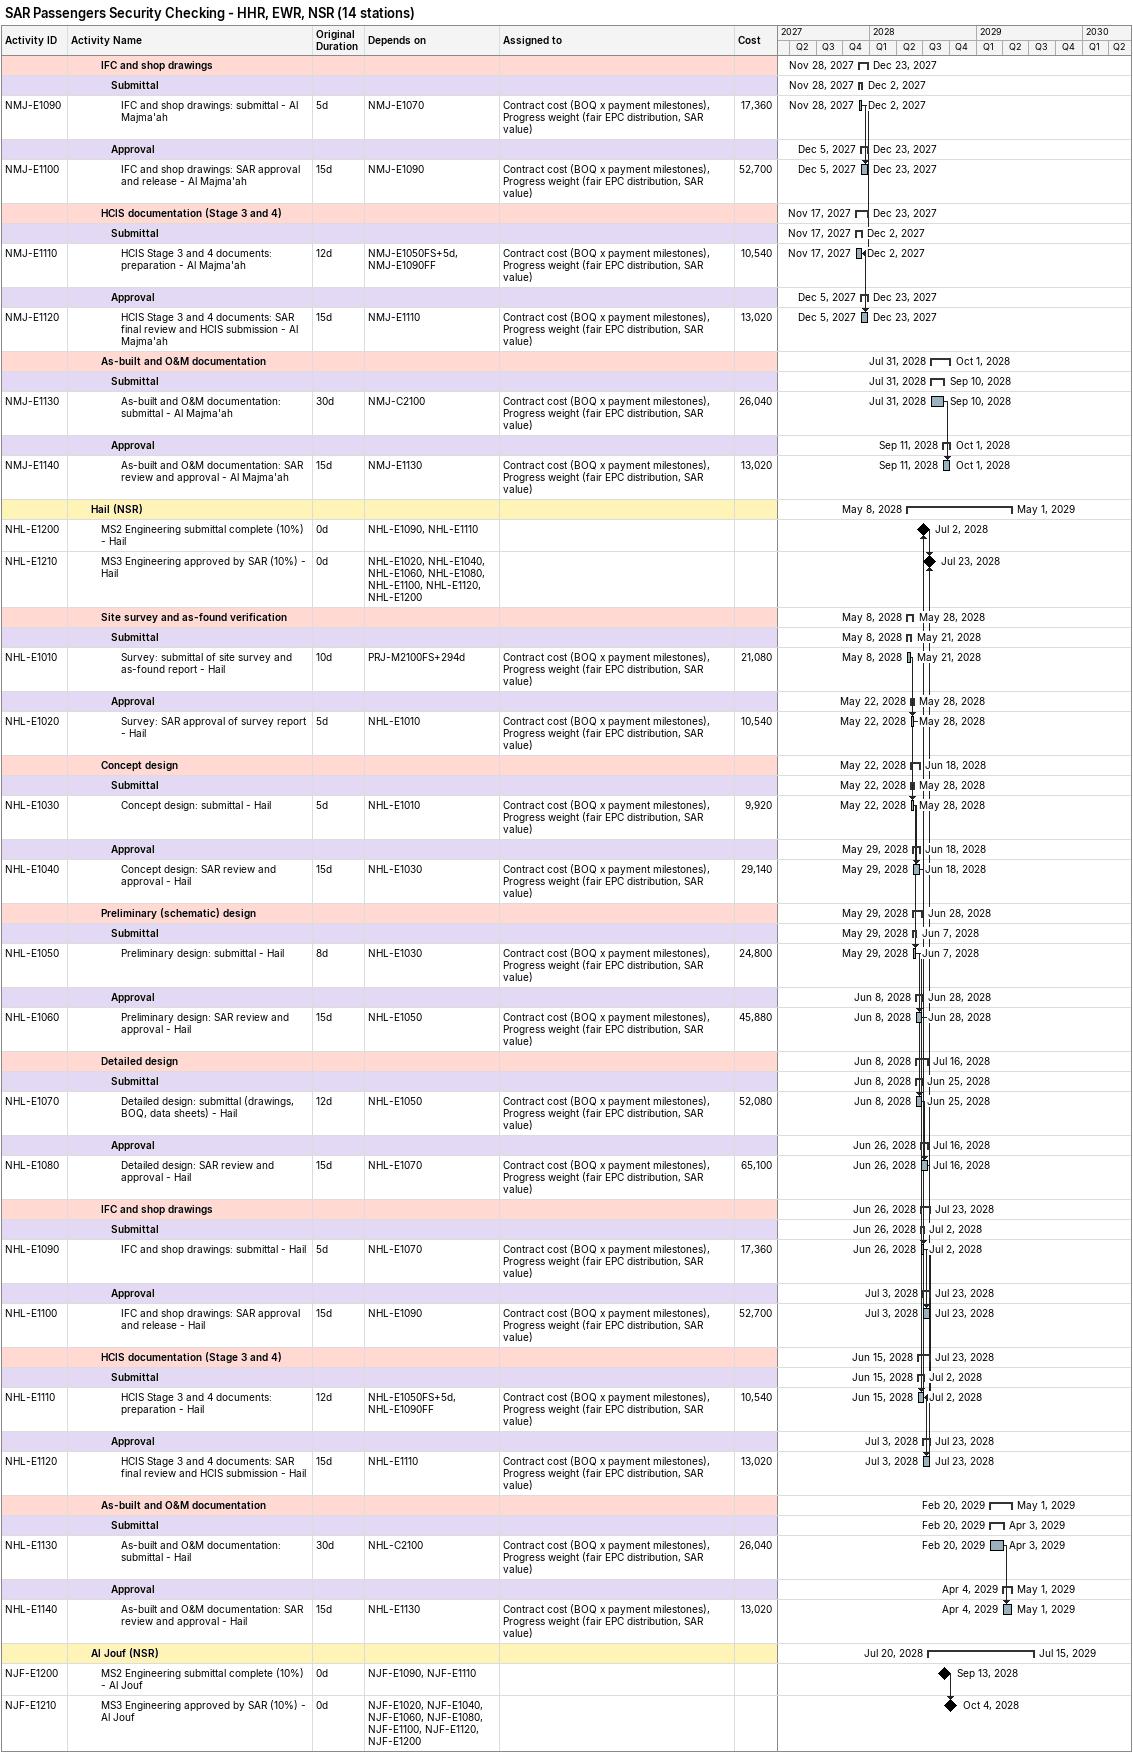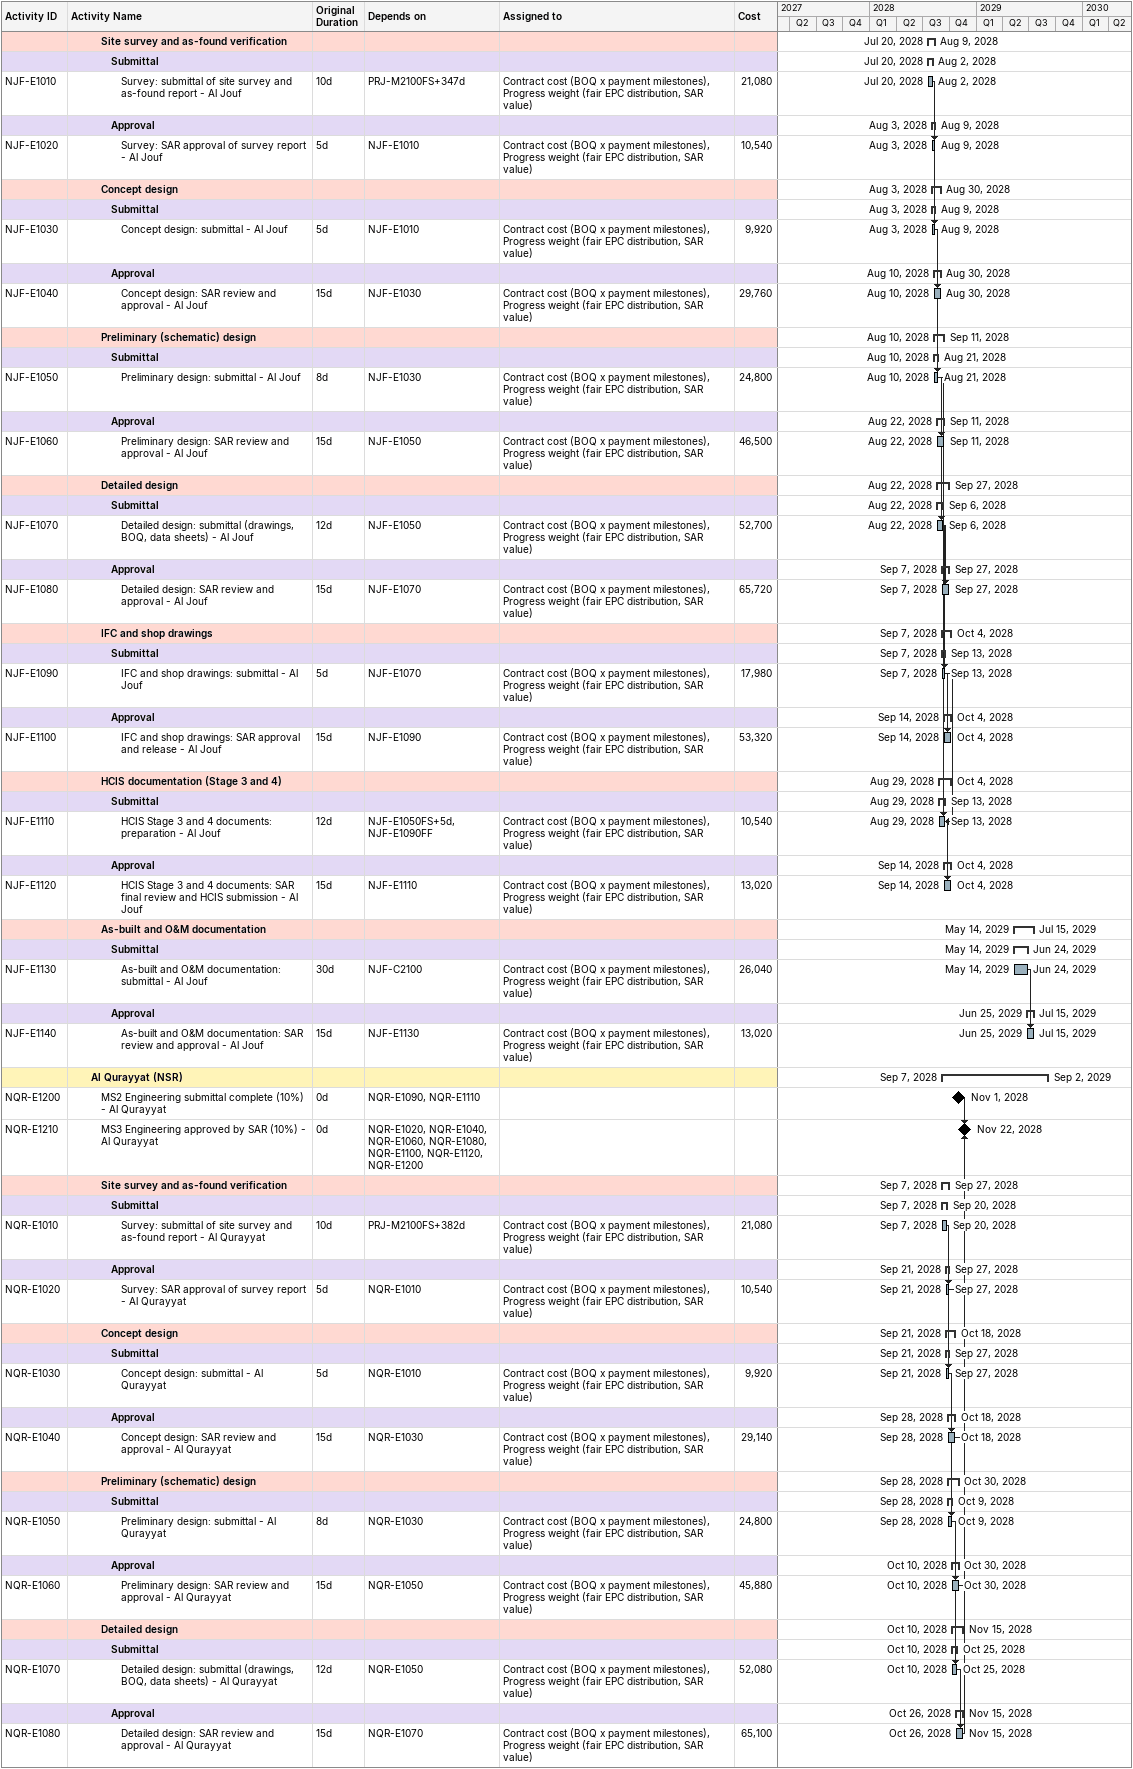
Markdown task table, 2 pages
SAR Passengers Security Checking - HHR, EWR, NSR (14 stations)

| ID | Level | Task | Original duration | Start | Finish | Predecessors | Resources | Cost |
|---|---|---|---|---|---|---|---|---|
|  | 4 | **IFC and shop drawings** |  | 2027-11-28 | 2027-12-23 |  |  |  |
|  | 5 | **Submittal** |  | 2027-11-28 | 2027-12-02 |  |  |  |
| NMJ-E1090 | 6 | IFC and shop drawings: submittal - Al Majma'ah | 5d | 2027-11-28 | 2027-12-02 | NMJ-E1070 | Contract cost (BOQ x payment milestones), Progress weight (fair EPC distribution, SAR value) | 17360 |
|  | 5 | **Approval** |  | 2027-12-05 | 2027-12-23 |  |  |  |
| NMJ-E1100 | 6 | IFC and shop drawings: SAR approval and release - Al Majma'ah | 15d | 2027-12-05 | 2027-12-23 | NMJ-E1090 | Contract cost (BOQ x payment milestones), Progress weight (fair EPC distribution, SAR value) | 52700 |
|  | 4 | **HCIS documentation (Stage 3 and 4)** |  | 2027-11-17 | 2027-12-23 |  |  |  |
|  | 5 | **Submittal** |  | 2027-11-17 | 2027-12-02 |  |  |  |
| NMJ-E1110 | 6 | HCIS Stage 3 and 4 documents: preparation - Al Majma'ah | 12d | 2027-11-17 | 2027-12-02 | NMJ-E1050FS+5d, NMJ-E1090FF | Contract cost (BOQ x payment milestones), Progress weight (fair EPC distribution, SAR value) | 10540 |
|  | 5 | **Approval** |  | 2027-12-05 | 2027-12-23 |  |  |  |
| NMJ-E1120 | 6 | HCIS Stage 3 and 4 documents: SAR final review and HCIS submission - Al Majma'ah | 15d | 2027-12-05 | 2027-12-23 | NMJ-E1110 | Contract cost (BOQ x payment milestones), Progress weight (fair EPC distribution, SAR value) | 13020 |
|  | 4 | **As-built and O&M documentation** |  | 2028-07-31 | 2028-10-01 |  |  |  |
|  | 5 | **Submittal** |  | 2028-07-31 | 2028-09-10 |  |  |  |
| NMJ-E1130 | 6 | As-built and O&M documentation: submittal - Al Majma'ah | 30d | 2028-07-31 | 2028-09-10 | NMJ-C2100 | Contract cost (BOQ x payment milestones), Progress weight (fair EPC distribution, SAR value) | 26040 |
|  | 5 | **Approval** |  | 2028-09-11 | 2028-10-01 |  |  |  |
| NMJ-E1140 | 6 | As-built and O&M documentation: SAR review and approval - Al Majma'ah | 15d | 2028-09-11 | 2028-10-01 | NMJ-E1130 | Contract cost (BOQ x payment milestones), Progress weight (fair EPC distribution, SAR value) | 13020 |
|  | 3 | **Hail (NSR)** |  | 2028-05-08 | 2029-05-01 |  |  |  |
| NHL-E1200 | 4 | MS2 Engineering submittal complete (10%) - Hail | 0d | 2028-07-02 | 2028-07-02 | NHL-E1090, NHL-E1110 |  |  |
| NHL-E1210 | 4 | MS3 Engineering approved by SAR (10%) - Hail | 0d | 2028-07-23 | 2028-07-23 | NHL-E1020, NHL-E1040, NHL-E1060, NHL-E1080, NHL-E1100, NHL-E1120, NHL-E1200 |  |  |
|  | 4 | **Site survey and as-found verification** |  | 2028-05-08 | 2028-05-28 |  |  |  |
|  | 5 | **Submittal** |  | 2028-05-08 | 2028-05-21 |  |  |  |
| NHL-E1010 | 6 | Survey: submittal of site survey and as-found report - Hail | 10d | 2028-05-08 | 2028-05-21 | PRJ-M2100FS+294d | Contract cost (BOQ x payment milestones), Progress weight (fair EPC distribution, SAR value) | 21080 |
|  | 5 | **Approval** |  | 2028-05-22 | 2028-05-28 |  |  |  |
| NHL-E1020 | 6 | Survey: SAR approval of survey report - Hail | 5d | 2028-05-22 | 2028-05-28 | NHL-E1010 | Contract cost (BOQ x payment milestones), Progress weight (fair EPC distribution, SAR value) | 10540 |
|  | 4 | **Concept design** |  | 2028-05-22 | 2028-06-18 |  |  |  |
|  | 5 | **Submittal** |  | 2028-05-22 | 2028-05-28 |  |  |  |
| NHL-E1030 | 6 | Concept design: submittal - Hail | 5d | 2028-05-22 | 2028-05-28 | NHL-E1010 | Contract cost (BOQ x payment milestones), Progress weight (fair EPC distribution, SAR value) | 9920 |
|  | 5 | **Approval** |  | 2028-05-29 | 2028-06-18 |  |  |  |
| NHL-E1040 | 6 | Concept design: SAR review and approval - Hail | 15d | 2028-05-29 | 2028-06-18 | NHL-E1030 | Contract cost (BOQ x payment milestones), Progress weight (fair EPC distribution, SAR value) | 29140 |
|  | 4 | **Preliminary (schematic) design** |  | 2028-05-29 | 2028-06-28 |  |  |  |
|  | 5 | **Submittal** |  | 2028-05-29 | 2028-06-07 |  |  |  |
| NHL-E1050 | 6 | Preliminary design: submittal - Hail | 8d | 2028-05-29 | 2028-06-07 | NHL-E1030 | Contract cost (BOQ x payment milestones), Progress weight (fair EPC distribution, SAR value) | 24800 |
|  | 5 | **Approval** |  | 2028-06-08 | 2028-06-28 |  |  |  |
| NHL-E1060 | 6 | Preliminary design: SAR review and approval - Hail | 15d | 2028-06-08 | 2028-06-28 | NHL-E1050 | Contract cost (BOQ x payment milestones), Progress weight (fair EPC distribution, SAR value) | 45880 |
|  | 4 | **Detailed design** |  | 2028-06-08 | 2028-07-16 |  |  |  |
|  | 5 | **Submittal** |  | 2028-06-08 | 2028-06-25 |  |  |  |
| NHL-E1070 | 6 | Detailed design: submittal (drawings, BOQ, data sheets) - Hail | 12d | 2028-06-08 | 2028-06-25 | NHL-E1050 | Contract cost (BOQ x payment milestones), Progress weight (fair EPC distribution, SAR value) | 52080 |
|  | 5 | **Approval** |  | 2028-06-26 | 2028-07-16 |  |  |  |
| NHL-E1080 | 6 | Detailed design: SAR review and approval - Hail | 15d | 2028-06-26 | 2028-07-16 | NHL-E1070 | Contract cost (BOQ x payment milestones), Progress weight (fair EPC distribution, SAR value) | 65100 |
|  | 4 | **IFC and shop drawings** |  | 2028-06-26 | 2028-07-23 |  |  |  |
|  | 5 | **Submittal** |  | 2028-06-26 | 2028-07-02 |  |  |  |
| NHL-E1090 | 6 | IFC and shop drawings: submittal - Hail | 5d | 2028-06-26 | 2028-07-02 | NHL-E1070 | Contract cost (BOQ x payment milestones), Progress weight (fair EPC distribution, SAR value) | 17360 |
|  | 5 | **Approval** |  | 2028-07-03 | 2028-07-23 |  |  |  |
| NHL-E1100 | 6 | IFC and shop drawings: SAR approval and release - Hail | 15d | 2028-07-03 | 2028-07-23 | NHL-E1090 | Contract cost (BOQ x payment milestones), Progress weight (fair EPC distribution, SAR value) | 52700 |
|  | 4 | **HCIS documentation (Stage 3 and 4)** |  | 2028-06-15 | 2028-07-23 |  |  |  |
|  | 5 | **Submittal** |  | 2028-06-15 | 2028-07-02 |  |  |  |
| NHL-E1110 | 6 | HCIS Stage 3 and 4 documents: preparation - Hail | 12d | 2028-06-15 | 2028-07-02 | NHL-E1050FS+5d, NHL-E1090FF | Contract cost (BOQ x payment milestones), Progress weight (fair EPC distribution, SAR value) | 10540 |
|  | 5 | **Approval** |  | 2028-07-03 | 2028-07-23 |  |  |  |
| NHL-E1120 | 6 | HCIS Stage 3 and 4 documents: SAR final review and HCIS submission - Hail | 15d | 2028-07-03 | 2028-07-23 | NHL-E1110 | Contract cost (BOQ x payment milestones), Progress weight (fair EPC distribution, SAR value) | 13020 |
|  | 4 | **As-built and O&M documentation** |  | 2029-02-20 | 2029-05-01 |  |  |  |
|  | 5 | **Submittal** |  | 2029-02-20 | 2029-04-03 |  |  |  |
| NHL-E1130 | 6 | As-built and O&M documentation: submittal - Hail | 30d | 2029-02-20 | 2029-04-03 | NHL-C2100 | Contract cost (BOQ x payment milestones), Progress weight (fair EPC distribution, SAR value) | 26040 |
|  | 5 | **Approval** |  | 2029-04-04 | 2029-05-01 |  |  |  |
| NHL-E1140 | 6 | As-built and O&M documentation: SAR review and approval - Hail | 15d | 2029-04-04 | 2029-05-01 | NHL-E1130 | Contract cost (BOQ x payment milestones), Progress weight (fair EPC distribution, SAR value) | 13020 |
|  | 3 | **Al Jouf (NSR)** |  | 2028-07-20 | 2029-07-15 |  |  |  |
| NJF-E1200 | 4 | MS2 Engineering submittal complete (10%) - Al Jouf | 0d | 2028-09-13 | 2028-09-13 | NJF-E1090, NJF-E1110 |  |  |
| NJF-E1210 | 4 | MS3 Engineering approved by SAR (10%) - Al Jouf | 0d | 2028-10-04 | 2028-10-04 | NJF-E1020, NJF-E1040, NJF-E1060, NJF-E1080, NJF-E1100, NJF-E1120, NJF-E1200 |  |  |
|  | 4 | **Site survey and as-found verification** |  | 2028-07-20 | 2028-08-09 |  |  |  |
|  | 5 | **Submittal** |  | 2028-07-20 | 2028-08-02 |  |  |  |
| NJF-E1010 | 6 | Survey: submittal of site survey and as-found report - Al Jouf | 10d | 2028-07-20 | 2028-08-02 | PRJ-M2100FS+347d | Contract cost (BOQ x payment milestones), Progress weight (fair EPC distribution, SAR value) | 21080 |
|  | 5 | **Approval** |  | 2028-08-03 | 2028-08-09 |  |  |  |
| NJF-E1020 | 6 | Survey: SAR approval of survey report - Al Jouf | 5d | 2028-08-03 | 2028-08-09 | NJF-E1010 | Contract cost (BOQ x payment milestones), Progress weight (fair EPC distribution, SAR value) | 10540 |
|  | 4 | **Concept design** |  | 2028-08-03 | 2028-08-30 |  |  |  |
|  | 5 | **Submittal** |  | 2028-08-03 | 2028-08-09 |  |  |  |
| NJF-E1030 | 6 | Concept design: submittal - Al Jouf | 5d | 2028-08-03 | 2028-08-09 | NJF-E1010 | Contract cost (BOQ x payment milestones), Progress weight (fair EPC distribution, SAR value) | 9920 |
|  | 5 | **Approval** |  | 2028-08-10 | 2028-08-30 |  |  |  |
| NJF-E1040 | 6 | Concept design: SAR review and approval - Al Jouf | 15d | 2028-08-10 | 2028-08-30 | NJF-E1030 | Contract cost (BOQ x payment milestones), Progress weight (fair EPC distribution, SAR value) | 29760 |
|  | 4 | **Preliminary (schematic) design** |  | 2028-08-10 | 2028-09-11 |  |  |  |
|  | 5 | **Submittal** |  | 2028-08-10 | 2028-08-21 |  |  |  |
| NJF-E1050 | 6 | Preliminary design: submittal - Al Jouf | 8d | 2028-08-10 | 2028-08-21 | NJF-E1030 | Contract cost (BOQ x payment milestones), Progress weight (fair EPC distribution, SAR value) | 24800 |
|  | 5 | **Approval** |  | 2028-08-22 | 2028-09-11 |  |  |  |
| NJF-E1060 | 6 | Preliminary design: SAR review and approval - Al Jouf | 15d | 2028-08-22 | 2028-09-11 | NJF-E1050 | Contract cost (BOQ x payment milestones), Progress weight (fair EPC distribution, SAR value) | 46500 |
|  | 4 | **Detailed design** |  | 2028-08-22 | 2028-09-27 |  |  |  |
|  | 5 | **Submittal** |  | 2028-08-22 | 2028-09-06 |  |  |  |
| NJF-E1070 | 6 | Detailed design: submittal (drawings, BOQ, data sheets) - Al Jouf | 12d | 2028-08-22 | 2028-09-06 | NJF-E1050 | Contract cost (BOQ x payment milestones), Progress weight (fair EPC distribution, SAR value) | 52700 |
|  | 5 | **Approval** |  | 2028-09-07 | 2028-09-27 |  |  |  |
| NJF-E1080 | 6 | Detailed design: SAR review and approval - Al Jouf | 15d | 2028-09-07 | 2028-09-27 | NJF-E1070 | Contract cost (BOQ x payment milestones), Progress weight (fair EPC distribution, SAR value) | 65720 |
|  | 4 | **IFC and shop drawings** |  | 2028-09-07 | 2028-10-04 |  |  |  |
|  | 5 | **Submittal** |  | 2028-09-07 | 2028-09-13 |  |  |  |
| NJF-E1090 | 6 | IFC and shop drawings: submittal - Al Jouf | 5d | 2028-09-07 | 2028-09-13 | NJF-E1070 | Contract cost (BOQ x payment milestones), Progress weight (fair EPC distribution, SAR value) | 17980 |
|  | 5 | **Approval** |  | 2028-09-14 | 2028-10-04 |  |  |  |
| NJF-E1100 | 6 | IFC and shop drawings: SAR approval and release - Al Jouf | 15d | 2028-09-14 | 2028-10-04 | NJF-E1090 | Contract cost (BOQ x payment milestones), Progress weight (fair EPC distribution, SAR value) | 53320 |
|  | 4 | **HCIS documentation (Stage 3 and 4)** |  | 2028-08-29 | 2028-10-04 |  |  |  |
|  | 5 | **Submittal** |  | 2028-08-29 | 2028-09-13 |  |  |  |
| NJF-E1110 | 6 | HCIS Stage 3 and 4 documents: preparation - Al Jouf | 12d | 2028-08-29 | 2028-09-13 | NJF-E1050FS+5d, NJF-E1090FF | Contract cost (BOQ x payment milestones), Progress weight (fair EPC distribution, SAR value) | 10540 |
|  | 5 | **Approval** |  | 2028-09-14 | 2028-10-04 |  |  |  |
| NJF-E1120 | 6 | HCIS Stage 3 and 4 documents: SAR final review and HCIS submission - Al Jouf | 15d | 2028-09-14 | 2028-10-04 | NJF-E1110 | Contract cost (BOQ x payment milestones), Progress weight (fair EPC distribution, SAR value) | 13020 |
|  | 4 | **As-built and O&M documentation** |  | 2029-05-14 | 2029-07-15 |  |  |  |
|  | 5 | **Submittal** |  | 2029-05-14 | 2029-06-24 |  |  |  |
| NJF-E1130 | 6 | As-built and O&M documentation: submittal - Al Jouf | 30d | 2029-05-14 | 2029-06-24 | NJF-C2100 | Contract cost (BOQ x payment milestones), Progress weight (fair EPC distribution, SAR value) | 26040 |
|  | 5 | **Approval** |  | 2029-06-25 | 2029-07-15 |  |  |  |
| NJF-E1140 | 6 | As-built and O&M documentation: SAR review and approval - Al Jouf | 15d | 2029-06-25 | 2029-07-15 | NJF-E1130 | Contract cost (BOQ x payment milestones), Progress weight (fair EPC distribution, SAR value) | 13020 |
|  | 3 | **Al Qurayyat (NSR)** |  | 2028-09-07 | 2029-09-02 |  |  |  |
| NQR-E1200 | 4 | MS2 Engineering submittal complete (10%) - Al Qurayyat | 0d | 2028-11-01 | 2028-11-01 | NQR-E1090, NQR-E1110 |  |  |
| NQR-E1210 | 4 | MS3 Engineering approved by SAR (10%) - Al Qurayyat | 0d | 2028-11-22 | 2028-11-22 | NQR-E1020, NQR-E1040, NQR-E1060, NQR-E1080, NQR-E1100, NQR-E1120, NQR-E1200 |  |  |
|  | 4 | **Site survey and as-found verification** |  | 2028-09-07 | 2028-09-27 |  |  |  |
|  | 5 | **Submittal** |  | 2028-09-07 | 2028-09-20 |  |  |  |
| NQR-E1010 | 6 | Survey: submittal of site survey and as-found report - Al Qurayyat | 10d | 2028-09-07 | 2028-09-20 | PRJ-M2100FS+382d | Contract cost (BOQ x payment milestones), Progress weight (fair EPC distribution, SAR value) | 21080 |
|  | 5 | **Approval** |  | 2028-09-21 | 2028-09-27 |  |  |  |
| NQR-E1020 | 6 | Survey: SAR approval of survey report - Al Qurayyat | 5d | 2028-09-21 | 2028-09-27 | NQR-E1010 | Contract cost (BOQ x payment milestones), Progress weight (fair EPC distribution, SAR value) | 10540 |
|  | 4 | **Concept design** |  | 2028-09-21 | 2028-10-18 |  |  |  |
|  | 5 | **Submittal** |  | 2028-09-21 | 2028-09-27 |  |  |  |
| NQR-E1030 | 6 | Concept design: submittal - Al Qurayyat | 5d | 2028-09-21 | 2028-09-27 | NQR-E1010 | Contract cost (BOQ x payment milestones), Progress weight (fair EPC distribution, SAR value) | 9920 |
|  | 5 | **Approval** |  | 2028-09-28 | 2028-10-18 |  |  |  |
| NQR-E1040 | 6 | Concept design: SAR review and approval - Al Qurayyat | 15d | 2028-09-28 | 2028-10-18 | NQR-E1030 | Contract cost (BOQ x payment milestones), Progress weight (fair EPC distribution, SAR value) | 29140 |
|  | 4 | **Preliminary (schematic) design** |  | 2028-09-28 | 2028-10-30 |  |  |  |
|  | 5 | **Submittal** |  | 2028-09-28 | 2028-10-09 |  |  |  |
| NQR-E1050 | 6 | Preliminary design: submittal - Al Qurayyat | 8d | 2028-09-28 | 2028-10-09 | NQR-E1030 | Contract cost (BOQ x payment milestones), Progress weight (fair EPC distribution, SAR value) | 24800 |
|  | 5 | **Approval** |  | 2028-10-10 | 2028-10-30 |  |  |  |
| NQR-E1060 | 6 | Preliminary design: SAR review and approval - Al Qurayyat | 15d | 2028-10-10 | 2028-10-30 | NQR-E1050 | Contract cost (BOQ x payment milestones), Progress weight (fair EPC distribution, SAR value) | 45880 |
|  | 4 | **Detailed design** |  | 2028-10-10 | 2028-11-15 |  |  |  |
|  | 5 | **Submittal** |  | 2028-10-10 | 2028-10-25 |  |  |  |
| NQR-E1070 | 6 | Detailed design: submittal (drawings, BOQ, data sheets) - Al Qurayyat | 12d | 2028-10-10 | 2028-10-25 | NQR-E1050 | Contract cost (BOQ x payment milestones), Progress weight (fair EPC distribution, SAR value) | 52080 |
|  | 5 | **Approval** |  | 2028-10-26 | 2028-11-15 |  |  |  |
| NQR-E1080 | 6 | Detailed design: SAR review and approval - Al Qurayyat | 15d | 2028-10-26 | 2028-11-15 | NQR-E1070 | Contract cost (BOQ x payment milestones), Progress weight (fair EPC distribution, SAR value) | 65100 |
